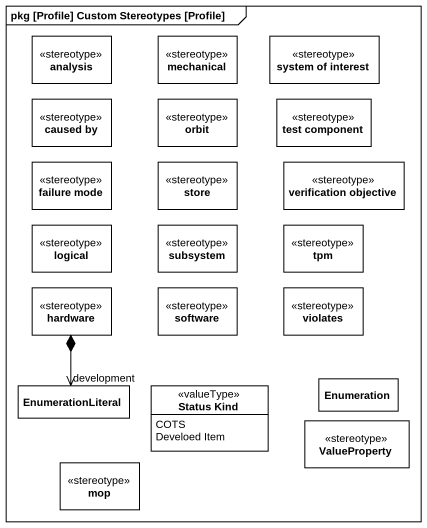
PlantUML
@startuml
mainframe pkg [Profile] Custom Stereotypes [Profile]
hide circle
hide empty members
class analysis <<stereotype>>
class mechanical <<stereotype>>
class "system of interest" as system_of_interest <<stereotype>>
class "caused by" as caused_by <<stereotype>>
class orbit <<stereotype>>
class "test component" as test_component <<stereotype>>
class "failure mode" as failure_mode <<stereotype>>
class store <<stereotype>>
class "verification objective" as verification_objective <<stereotype>>
class logical <<stereotype>>
class subsystem <<stereotype>>
class tpm <<stereotype>>
class hardware <<stereotype>>
class software <<stereotype>>
class violates <<stereotype>>
class EnumerationLiteral
enum "Status Kind" as Status_Kind <<valueType>> {
  COTS
  Develoed Item
}
class Enumeration
class ValueProperty <<stereotype>>
class mop <<stereotype>>
hardware *--> "development" EnumerationLiteral
@enduml
